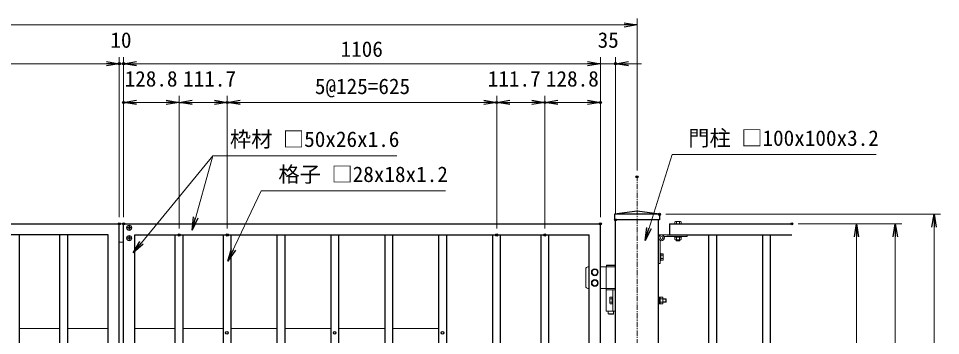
# Model space of a CAD drawing. Units: millimetres, scale not verified. Extents: x -4199 to 4201, y -2971 to 2969.
# Drawn here: x -2007 to 132, y 515 to 1251 of the extents above; entities that cross this region are included whole.
import ezdxf
from ezdxf.enums import TextEntityAlignment as Align

# ---------------------------------------------------------------- set-up
doc = ezdxf.new("R2010")
doc.units = ezdxf.units.MM
doc.header["$LTSCALE"] = 10
doc.header["$PDMODE"] = 32
doc.header["$PDSIZE"] = 5
doc.linetypes.add('USER1', pattern=[2, 1.25, -0.25, 0.25, -0.25])
for name, color, linetype, lineweight in [('0-0_D-STR1', 1, 'Continuous', 25), ('0-1_D-BMK', 2, 'USER1', 13), ('0-2_D-STR3', 3, 'Continuous', 13), ('0-6_DEFPOINTS', 8, 'Continuous', 25), ('0-8_D-STR-DIM', 7, 'Continuous', 13), ('0-9_0', 7, 'Continuous', 25), ('0-A_D-STR-TXT', 7, 'Continuous', 13)]:
    doc.layers.add(name, color=color, linetype=linetype, lineweight=lineweight)
doc.styles.add('ＭＳ ゴシック', font='')
doc.styles.get('ＭＳ ゴシック').set_extended_font_data('MS Gothic')

# ---------------------------------------------------------------- blocks, each defined once
blk = doc.blocks.new('_OPEN')
at = {"layer": '0-9_0'}
blk.add_line((0, 0), (-10, 0), dxfattribs=at)
blk.add_lwpolyline([(-10, 1.667), (0, 0), (-10, -1.667)], dxfattribs=at)

msp = doc.modelspace()

# ---------------------------------------------------------------- linework, layer by layer
at = {"layer": '0-0_D-STR1'}
for p, q in [((-571.55, 803.49), (-623.55, 796.49)), ((-623.55, 796.49), (-623.55, 783.49)), ((-519.55, 796.49), (-623.55, 796.49)), ((-519.55, 796.49), (-571.55, 803.49)), ((-519.55, 796.49), (-519.55, 783.49)), ((-2878.55, 774.49), (-1772.55, 774.49)), ((-1772.55, -925.51), (-1772.55, 774.49)), ((-1762.55, 774.49), (-656.55, 774.49)), ((-1762.55, -925.51), (-1762.55, 774.49)), ((-656.55, -925.51), (-656.55, 774.49)), ((-519.55, 783.49), (-623.55, 783.49)), ((-621.55, -1475.51), (-621.55, 783.49)), ((-521.55, -1475.51), (-521.55, 783.49)), ((-496.55, 774.49), (-212.56, 774.49)), ((-496.55, 774.49), (-496.55, 748.49)), ((-1798.55, 748.49), (-2852.55, 748.49)), ((-2004.05, -899.51), (-2004.05, 748.49)), ((-1910.35, -899.51), (-1910.35, 748.49)), ((-1892.35, -899.51), (-1892.35, 748.49)), ((-1798.55, -899.51), (-1798.55, 748.49)), ((-1736.55, 748.49), (-682.55, 748.49)), ((-1736.55, -105.63), (-1736.55, 748.49)), ((-1642.75, -107.08), (-1642.75, 748.49)), ((-1624.75, -107.08), (-1624.75, 748.49)), ((-1531.05, -899.51), (-1531.05, 748.49)), ((-1513.05, -899.51), (-1513.05, 748.49)), ((-1406.05, -899.51), (-1406.05, 748.49)), ((-1388.05, -899.51), (-1388.05, 748.49)), ((-1281.05, -899.51), (-1281.05, 748.49)), ((-1263.05, -899.51), (-1263.05, 748.49)), ((-1156.05, -899.51), (-1156.05, 748.49)), ((-1138.05, -899.51), (-1138.05, 748.49)), ((-1031.05, -899.51), (-1031.05, 748.49)), ((-1013.05, -899.51), (-1013.05, 748.49)), ((-906.05, -899.51), (-906.05, 748.49)), ((-888.05, -899.51), (-888.05, 748.49)), ((-794.35, -899.51), (-794.35, 748.49)), ((-776.35, -899.51), (-776.35, 748.49)), ((-682.55, -899.51), (-682.55, 748.49)), ((-502.55, 748.49), (-462.05, 748.49)), ((-496.55, 748.49), (-212.56, 748.49)), ((-405.55, 748.49), (-405.56, -899.51)), ((-387.56, 748.49), (-387.56, -899.51)), ((-280.55, 748.49), (-280.56, -899.51)), ((-262.56, 748.49), (-262.56, -899.51))]:
    msp.add_line(p, q, dxfattribs=at)
at = {"layer": '0-1_D-BMK'}
msp.add_line((-571.55, -1525.51), (-571.55, 883.49), dxfattribs=at)
at = {"layer": '0-2_D-STR3'}
for p, q in [((-1762.55, 774.49), (-1772.55, 774.49)), ((-484.05, 779.29), (-484.05, 774.49)), ((-484.05, 774.49), (-469.05, 774.49)), ((-482.28, 779.99), (-470.75, 779.99)), ((-480.3, 779.29), (-480.3, 774.49)), ((-472.8, 779.29), (-472.8, 774.49)), ((-469.05, 779.29), (-469.05, 774.49)), ((-1751.38, 765.63), (-1752.9, 765.6)), ((-1752.9, 765.6), (-1752.9, 764.87)), ((-1751.38, 764.84), (-1752.9, 764.87)), ((-1750.46, 766.1), (-1751.38, 765.63)), ((-1750.46, 764.37), (-1751.38, 764.84)), ((-1750.44, 766.12), (-1749.95, 767.04)), ((-1750.44, 764.35), (-1749.95, 763.43)), ((-1749.92, 768.59), (-1749.95, 767.04)), ((-1749.95, 768.59), (-1749.19, 768.59)), ((-1749.92, 761.89), (-1749.95, 763.43)), ((-1749.92, 761.89), (-1749.19, 761.89)), ((-1749.19, 768.59), (-1749.16, 767.04)), ((-1749.19, 761.89), (-1749.16, 763.43)), ((-1748.67, 766.12), (-1749.16, 767.04)), ((-1748.67, 764.35), (-1749.16, 763.43)), ((-1748.65, 766.1), (-1747.73, 765.63)), ((-1748.65, 764.37), (-1747.73, 764.84)), ((-1747.73, 764.84), (-1746.2, 764.87)), ((-1762.55, 731.99), (-1772.55, 731.99)), ((-1751.38, 741.63), (-1752.9, 741.6)), ((-1752.9, 741.6), (-1752.9, 740.87)), ((-1751.38, 740.84), (-1752.9, 740.87)), ((-1750.46, 742.1), (-1751.38, 741.63)), ((-1750.46, 740.37), (-1751.38, 740.84)), ((-1750.44, 742.12), (-1749.95, 743.04)), ((-1750.44, 740.35), (-1749.95, 739.43)), ((-1749.92, 744.59), (-1749.95, 743.04)), ((-1749.95, 744.59), (-1749.19, 744.59)), ((-1749.92, 737.89), (-1749.95, 739.43)), ((-1749.92, 737.89), (-1749.19, 737.89)), ((-1749.19, 744.59), (-1749.16, 743.04)), ((-1749.19, 737.89), (-1749.16, 739.43)), ((-1748.67, 742.12), (-1749.16, 743.04)), ((-1748.67, 740.35), (-1749.16, 739.43)), ((-1748.65, 742.1), (-1747.73, 741.63)), ((-1748.65, 740.37), (-1747.73, 740.84)), ((-1747.73, 740.84), (-1746.2, 740.87)), ((-521.55, 682.39), (-521.55, 748.49)), ((-455.55, 748.49), (-521.55, 748.49)), ((-518.35, 682.49), (-518.35, 736.07)), ((-455.55, 745.29), (-509.14, 745.29)), ((-484.55, 743.69), (-484.55, 745.29)), ((-484.55, 743.69), (-468.55, 743.69)), ((-484.05, 743.69), (-484.05, 737.89)), ((-482.33, 737.19), (-470.79, 737.19)), ((-480.55, 748.49), (-472.55, 748.49)), ((-480.55, 737.19), (-480.55, 735.19)), ((-480.55, 735.19), (-472.55, 735.19)), ((-479.85, 734.49), (-480.55, 735.19)), ((-480.3, 743.69), (-480.3, 737.89)), ((-479.85, 737.19), (-479.85, 734.49)), ((-479.85, 734.49), (-473.25, 734.49)), ((-473.25, 737.19), (-473.25, 734.49)), ((-472.55, 735.19), (-473.25, 734.49)), ((-472.8, 743.69), (-472.8, 737.89)), ((-472.55, 737.19), (-472.55, 735.19)), ((-469.05, 743.69), (-469.05, 737.89)), ((-468.55, 743.69), (-468.55, 745.29)), ((-455.55, 745.29), (-455.55, 748.49)), ((-518.35, 705.49), (-516.75, 705.49)), ((-518.35, 689.49), (-516.75, 689.49)), ((-516.75, 705.49), (-516.75, 689.49)), ((-511.83, 704.99), (-516.75, 704.99)), ((-511.83, 701.23), (-516.75, 701.23)), ((-511.83, 693.74), (-516.75, 693.74)), ((-511.83, 689.99), (-516.75, 689.99)), ((-511.25, 703.99), (-511.83, 704.99)), ((-511.25, 690.99), (-511.83, 689.99)), ((-511.25, 703.99), (-511.25, 690.99)), ((-690.55, 629.49), (-690.55, 669.49)), ((-685.55, 674.49), (-683.55, 674.49)), ((-669.55, 669.49), (-676.05, 665.73)), ((-669.55, 669.49), (-663.05, 665.73)), ((-663.05, 658.24), (-663.05, 665.73)), ((-657.55, 674.49), (-621.55, 674.49)), ((-643.15, 624.49), (-643.15, 674.49)), ((-641.35, 678.49), (-642.35, 677.49)), ((-642.35, 677.49), (-642.35, 674.49)), ((-622.35, 677.49), (-642.35, 677.49)), ((-623.35, 678.49), (-641.35, 678.49)), ((-623.35, 678.49), (-622.35, 677.49)), ((-622.35, 677.49), (-622.35, 674.49)), ((-621.55, 624.49), (-621.55, 674.49)), ((-518.35, 682.49), (-521.55, 682.49)), ((-669.55, 644.49), (-676.05, 640.73)), ((-669.55, 654.49), (-663.05, 658.24)), ((-669.55, 644.49), (-663.05, 640.73)), ((-683.55, 624.49), (-685.55, 624.49)), ((-669.55, 629.49), (-663.05, 633.24)), ((-663.05, 633.24), (-663.05, 640.73)), ((-621.55, 624.49), (-657.55, 624.49)), ((-621.55, 621.49), (-643.15, 621.49)), ((-643.15, 571.49), (-643.15, 621.49)), ((-642.85, 621.49), (-642.85, 624.49)), ((-627.55, 571.49), (-627.55, 621.49)), ((-621.85, 621.49), (-621.85, 624.49)), ((-621.55, 571.49), (-621.55, 621.49)), ((-634.65, 602.99), (-634.08, 603.99)), ((-634.65, 602.99), (-634.65, 589.99)), ((-634.08, 603.99), (-629.15, 603.99)), ((-634.08, 600.23), (-629.15, 600.23)), ((-519.95, 604.49), (-521.55, 604.49)), ((-521.55, 604.49), (-521.55, 588.49)), ((-519.95, 604.49), (-519.95, 588.49)), ((-519.95, 604.19), (-517.95, 604.19)), ((-517.95, 604.19), (-517.95, 588.79)), ((-517.95, 603.99), (-512.15, 603.99)), ((-517.95, 600.24), (-512.15, 600.24)), ((-511.45, 602.26), (-511.45, 590.72)), ((-511.45, 600.49), (-504.85, 600.49)), ((-511.45, 599.79), (-504.15, 599.79)), ((-504.85, 600.49), (-504.85, 592.49)), ((-504.15, 599.79), (-504.85, 600.49)), ((-504.15, 599.79), (-504.15, 593.19)), ((-634.65, 589.99), (-634.08, 588.99)), ((-634.08, 592.74), (-629.15, 592.74)), ((-634.08, 588.99), (-629.15, 588.99)), ((-627.55, 588.49), (-629.15, 588.49)), ((-519.95, 588.49), (-521.55, 588.49)), ((-517.95, 588.79), (-519.95, 588.79)), ((-517.95, 592.74), (-512.15, 592.74)), ((-517.95, 588.99), (-512.15, 588.99)), ((-511.45, 593.19), (-504.15, 593.19)), ((-511.45, 592.49), (-504.85, 592.49)), ((-504.85, 592.49), (-504.15, 593.19)), ((-643.15, 571.49), (-621.55, 571.49)), ((-638.35, 571.49), (-638.35, 565.49)), ((-637.35, 564.49), (-638.35, 565.49)), ((-626.35, 565.49), (-638.35, 565.49)), ((-627.35, 564.49), (-637.35, 564.49)), ((-627.35, 564.49), (-626.35, 565.49)), ((-626.35, 571.49), (-626.35, 565.49)), ((-1910.35, 531.49), (-2004.05, 531.49)), ((-1798.55, 531.49), (-1892.35, 531.49)), ((-1798.55, -682.51), (-1798.55, 531.49)), ((-1736.55, -105.63), (-1736.55, 531.49)), ((-1736.55, 531.49), (-1642.75, 531.49)), ((-1624.75, 531.49), (-1531.05, 531.49)), ((-1513.05, 531.49), (-1406.05, 531.49)), ((-1388.05, 531.49), (-1281.05, 531.49)), ((-1263.05, 531.49), (-1156.05, 531.49)), ((-1138.05, 531.49), (-1031.05, 531.49))]:
    msp.add_line(p, q, dxfattribs=at)
for points in [[(-1747.73, 765.63), (-1746.2, 765.6), (-1746.2, 764.87)], [(-1747.73, 741.63), (-1746.2, 741.6), (-1746.2, 740.87)], [(-669.55, 654.49), (-676.05, 658.24), (-676.05, 665.73)], [(-669.55, 629.49), (-676.05, 633.24), (-676.05, 640.73)], [(-627.55, 604.49), (-629.15, 604.49), (-629.15, 588.49)]]:
    msp.add_lwpolyline(points, dxfattribs=at)
for centre, radius in [((-1749.55, 765.24), 6), ((-1749.55, 765.24), 5.25), ((-1749.55, 741.24), 6), ((-1749.55, 741.24), 5.25), ((-514.85, 741.79), 6.7), ((-514.85, 741.79), 3.5), ((-669.55, 661.99), 8), ((-669.55, 661.99), 6.5), ((-669.55, 636.99), 8), ((-669.55, 636.99), 6.5)]:
    msp.add_circle(centre, radius, dxfattribs=at)
for centre, radius, start, end in [((-482.18, 777.15), 2.84, 48.76361, 131.23639), ((-476.55, 769.59), 10.39, 68.85295, 111.14705), ((-470.93, 777.15), 2.84, 48.76361, 131.23639), ((-482.18, 740.03), 2.85, 228.83491, 311.16509), ((-476.55, 747.58), 10.39, 248.85295, 291.14705), ((-470.93, 740.03), 2.85, 228.86505, 311.13495), ((-514.59, 703.11), 3.34, 325.79454, 34.20546), ((-523.7, 697.49), 12.45, 342.48215, 17.51785), ((-514.59, 691.86), 3.34, 325.79454, 34.20546), ((-685.55, 669.49), 5, 90, 180), ((-685.55, 629.49), 5, 180, 270), ((-631.32, 602.11), 3.34, 145.79454, 214.20546), ((-622.21, 596.49), 12.45, 162.48215, 197.51785), ((-514.3, 602.11), 2.85, 318.83491, 41.16509), ((-521.85, 596.49), 10.39, 338.85295, 21.14705), ((-631.32, 590.86), 3.34, 145.79454, 214.20546), ((-514.3, 590.86), 2.85, 318.86505, 41.13495)]:
    msp.add_arc(centre, radius, start, end, dxfattribs=at)
at = {"layer": '0-6_DEFPOINTS'}
for centre in [(-1523.05, 521.49), (-1273.05, 521.49), (-1023.06, 521.49)]:
    msp.add_circle(centre, 3, dxfattribs=at)
for p in [(-1772.55, 1146.08), (-1762.55, 1146.08), (-621.55, 1146.08), (-1762.55, 1056.08), (-1522.05, 1056.08), (-897.05, 1056.08), (-785.35, 1056.08), (-656.55, 1056.08), (-571.55, 883.49), (-519.55, 796.49), (-1772.55, 774.49), (-1772.55, 774.49), (-1762.55, 774.49), (-1762.55, 774.49), (-656.55, 774.49), (-621.55, 783.49), (-212.56, 774.49), (-1633.75, 748.49), (-1522.05, 748.49), (-897.05, 748.49), (-785.35, 748.49)]:
    msp.add_point(p, dxfattribs=at)
at = {"layer": '0-8_D-STR-DIM'}
for p, q in [((-571.55, 898.49), (-571.55, 1251.08)), ((-601.55, 1236.08), (-2933.55, 1236.08)), ((-1772.55, 789.49), (-1772.55, 1161.08)), ((-1772.55, 789.49), (-1772.55, 1161.08)), ((-1762.55, 789.49), (-1762.55, 1161.08)), ((-1762.55, 789.49), (-1762.55, 1161.08)), ((-656.55, 789.49), (-656.55, 1161.08)), ((-656.55, 789.49), (-656.55, 1161.08)), ((-621.55, 798.49), (-621.55, 1161.08)), ((-2848.55, 1146.08), (-1802.55, 1146.08)), ((-1802.55, 1146.08), (-1832.55, 1146.08)), ((-1772.55, 1146.08), (-1762.55, 1146.08)), ((-686.55, 1146.08), (-1732.55, 1146.08)), ((-1732.55, 1146.08), (-1702.55, 1146.08)), ((-686.55, 1146.08), (-716.55, 1146.08)), ((-656.55, 1146.08), (-621.55, 1146.08)), ((-591.55, 1146.08), (-561.55, 1146.08)), ((-1762.55, 789.49), (-1762.55, 1071.08)), ((-1633.75, 763.49), (-1633.75, 1071.08)), ((-1633.75, 763.49), (-1633.75, 1071.08)), ((-1522.05, 763.49), (-1522.05, 1071.08)), ((-1522.05, 763.49), (-1522.05, 1071.08)), ((-897.05, 763.49), (-897.05, 1071.08)), ((-897.05, 763.49), (-897.05, 1071.08)), ((-785.35, 763.49), (-785.35, 1071.08)), ((-785.35, 763.49), (-785.35, 1071.08)), ((-656.55, 789.49), (-656.55, 1071.08)), ((-1663.75, 1056.08), (-1732.55, 1056.08)), ((-1603.75, 1056.08), (-1552.05, 1056.08)), ((-1492.05, 1056.08), (-927.05, 1056.08)), ((-867.05, 1056.08), (-815.35, 1056.08)), ((-755.35, 1056.08), (-686.55, 1056.08)), ((-504.55, 796.49), (132.44, 796.49)), ((-197.56, 774.49), (42.44, 774.49)), ((-197.56, 774.49), (-47.56, 774.49)), ((117.44, 766.49), (117.44, -1445.51)), ((-62.56, 744.49), (-62.56, -895.51)), ((27.44, 744.49), (27.44, -995.51))]:
    msp.add_line(p, q, dxfattribs=at)
at = {"layer": '0-A_D-STR-TXT'}
msp.add_line((-1555.57, 931.94), (-1603.01, 761.89), dxfattribs=at)
for points in [[(-1128.67, 931.94), (-1555.57, 931.94), (-1738.86, 708.45)], [(-16.86, 935.11), (-490.01, 935.11), (-552.36, 737.48)], [(-1016.22, 851.27), (-1443.5, 851.27), (-1519.89, 689.78)]]:
    msp.add_lwpolyline(points, dxfattribs=at)

# ---------------------------------------------------------------- block references
at = {"layer": '0-8_D-STR-DIM', "xscale": 3, "yscale": 3}
for p in [(-571.55, 1236.08), (-1772.55, 1146.08), (-1772.55, 1146.08), (-656.55, 1146.08), (-656.55, 1146.08), (-1633.75, 1056.08), (-1522.05, 1056.08), (-897.05, 1056.08), (-785.35, 1056.08), (-656.55, 1056.08)]:
    msp.add_blockref('_OPEN', p, dxfattribs=at)
for p, rotation in [((-1762.55, 1146.08), 180), ((-1762.55, 1146.08), 180), ((-621.55, 1146.08), 180), ((-1762.55, 1056.08), 180), ((-1633.75, 1056.08), 180), ((-1522.05, 1056.08), 180), ((-897.05, 1056.08), 180), ((-785.35, 1056.08), 180), ((117.44, 796.49), 90), ((-62.56, 774.49), 90), ((27.44, 774.49), 90)]:
    msp.add_blockref('_OPEN', p, dxfattribs=dict(at, rotation=rotation))
at = {"layer": '0-A_D-STR-TXT', "xscale": 3, "yscale": 3}
for p, rotation in [((-1603.55, 759.97), 254.41017), ((-552.96, 735.57), 252.49136), ((-1740.13, 706.91), 230.64349), ((-1520.75, 687.98), 244.68392)]:
    msp.add_blockref('_OPEN', p, dxfattribs=dict(at, rotation=rotation))

# ---------------------------------------------------------------- texts
at = {"layer": '0-8_D-STR-DIM', "style": 'ＭＳ ゴシック'}
for s, p in [('10', (-1793.35, 1172.14)), ('35', (-663.04, 1172.14)), ('1106', (-1259.34, 1151.14)), ('128.8', (-1760.24, 1082.14)), ('111.7', (-1624.59, 1082.14)), ('111.7', (-917.89, 1082.14)), ('128.8', (-783.04, 1082.14)), ('5@125=625', (-1318.85, 1064.66))]:
    msp.add_text(s, height=36.07, dxfattribs=at).set_placement(p, align=Align.BOTTOM_LEFT)
at = {"layer": '0-A_D-STR-TXT', "style": 'ＭＳ ゴシック'}
for s, p in [('枠材 □50x26x1.6', (-1515.85, 941.95)), ('門柱 □100x100x3.2', (-452.77, 944.54)), ('格子 □28x18x1.2', (-1403.41, 860.52))]:
    msp.add_text(s, height=36.07, dxfattribs=at).set_placement(p, align=Align.BOTTOM_LEFT)

doc.saveas('drawing.dxf')
